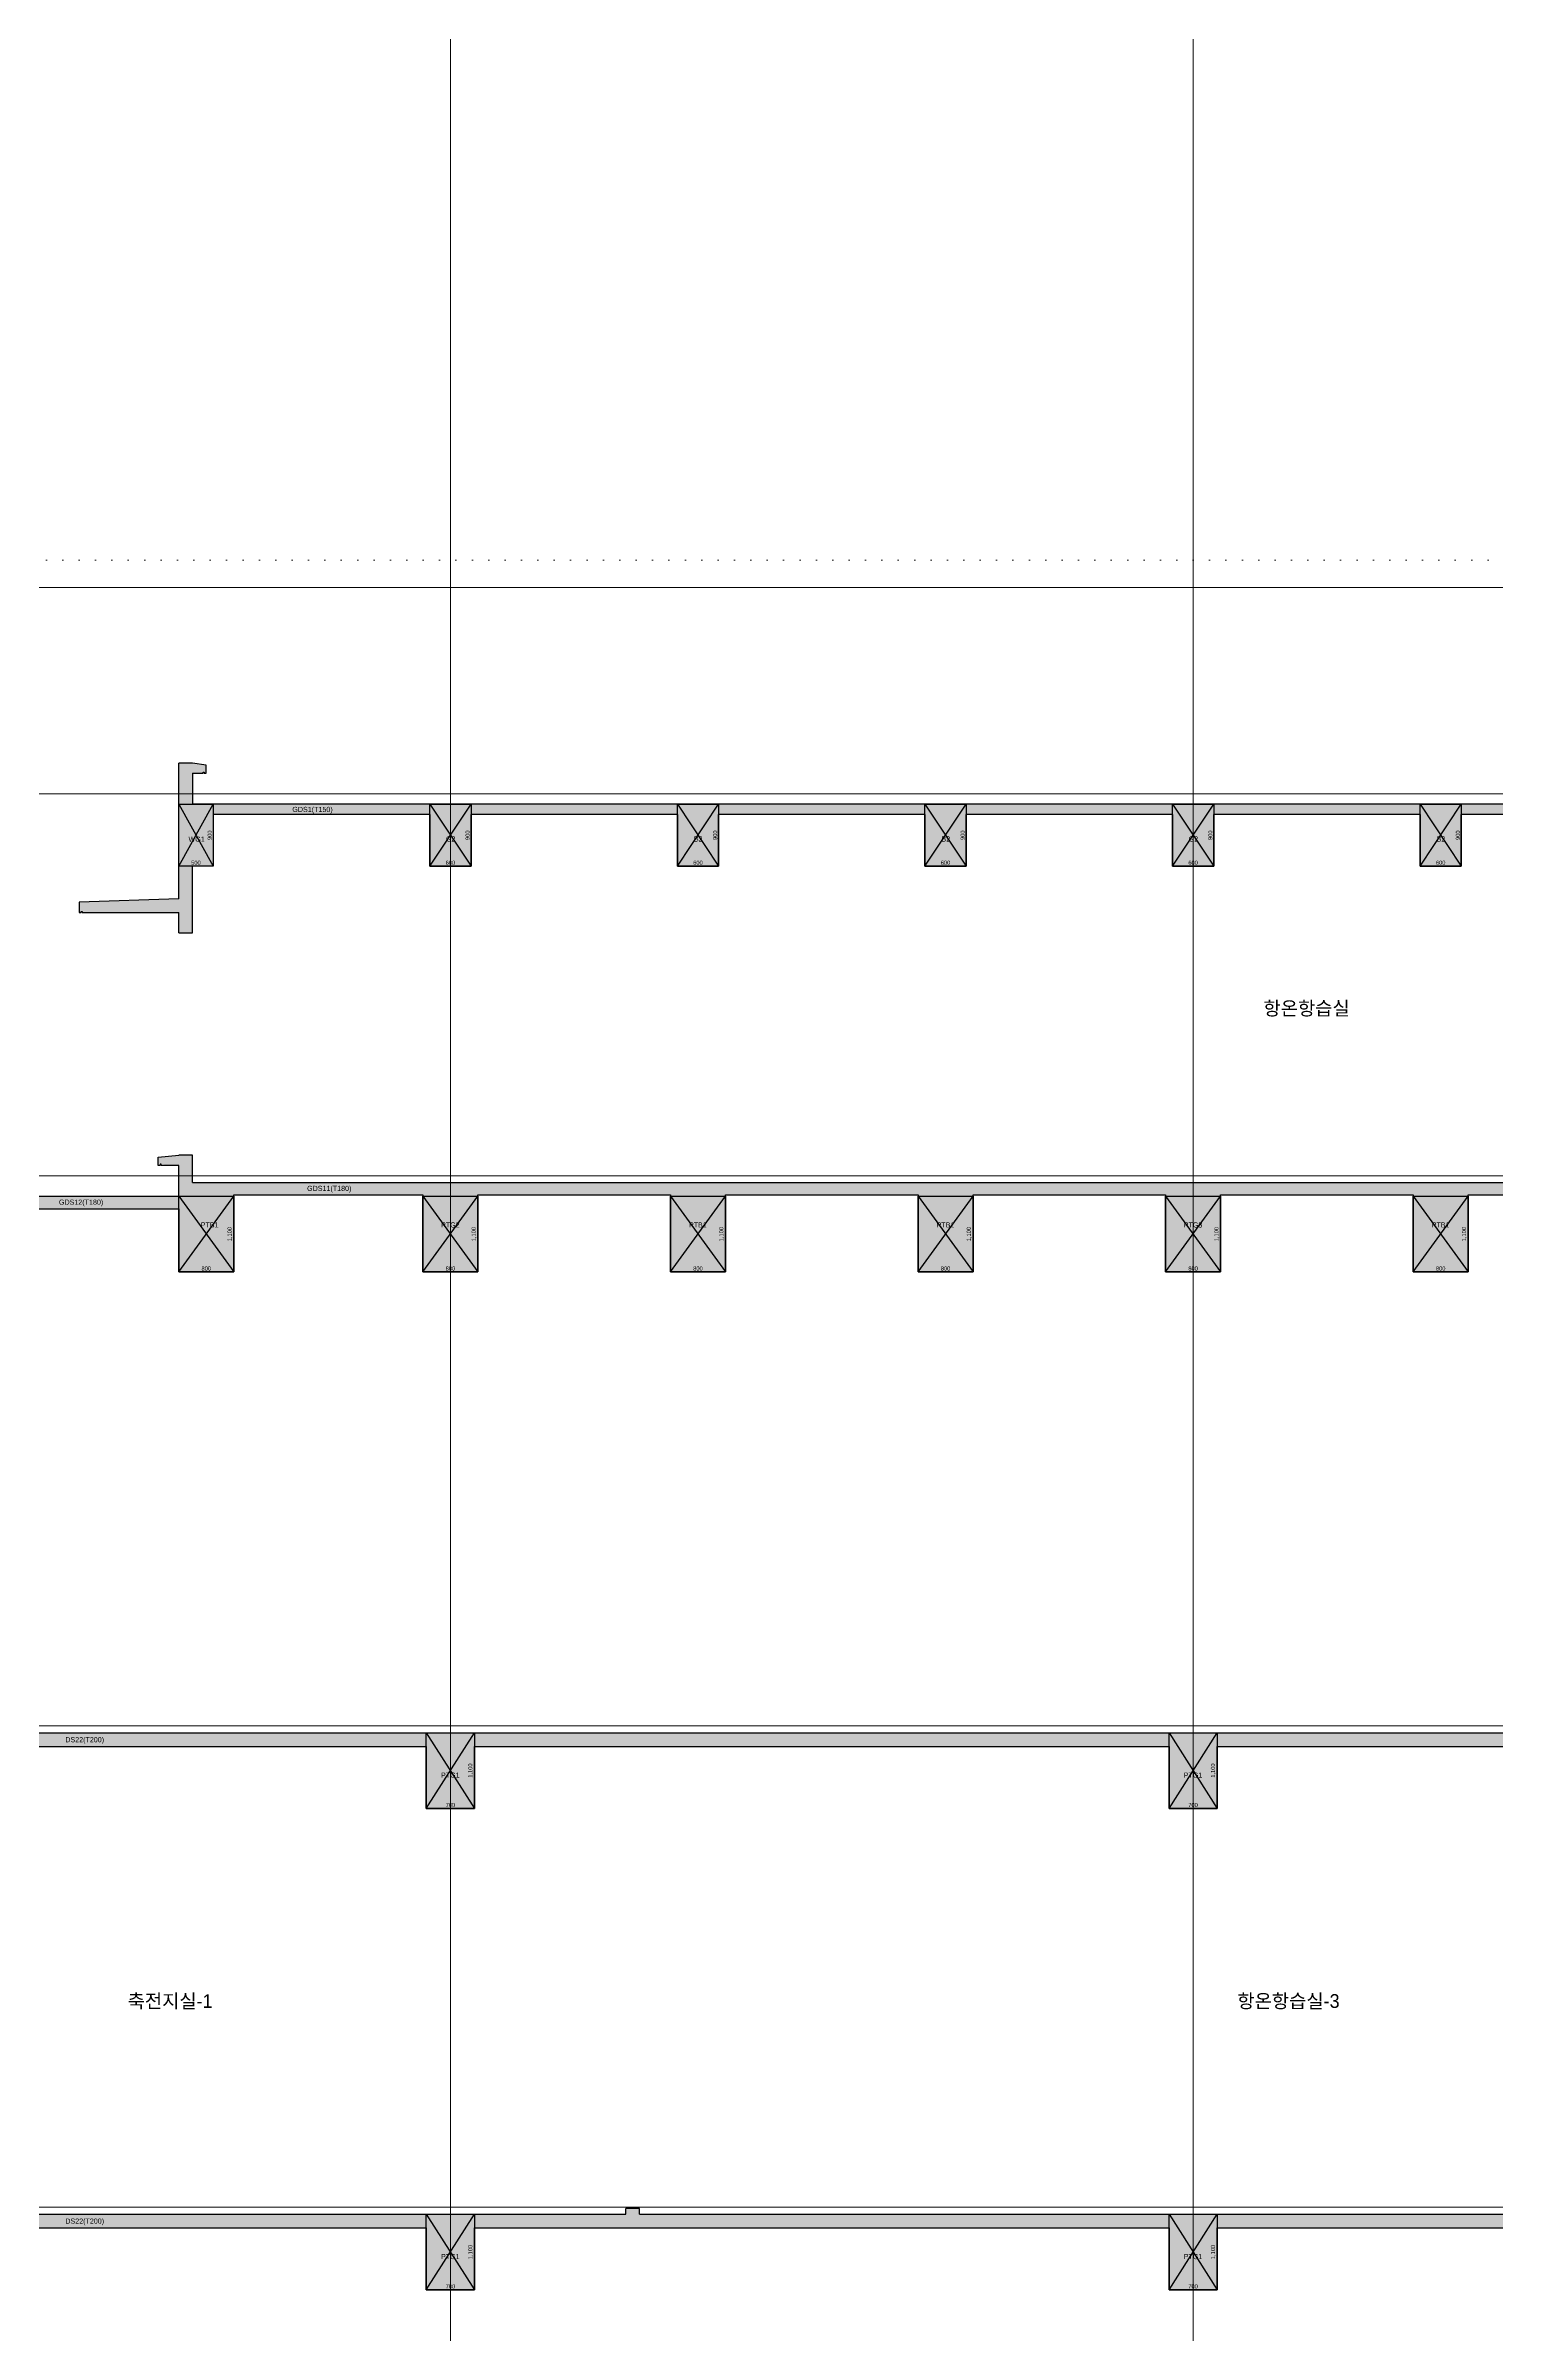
# Model space of a CAD drawing. Header units: millimetres. Extents: x 0 to 841000, y -242618 to -87908.
# Drawn here: x 720877 to 741969, y -178075 to -144801 of the extents above; entities that cross this region are included whole.
import ezdxf
from ezdxf.enums import TextEntityAlignment as Align

# ---------------------------------------------------------------- set-up
doc = ezdxf.new("R2010")
doc.units = ezdxf.units.MM
doc.header["$LTSCALE"] = 250
doc.linetypes.add('DOT', pattern=[6.35, 0, -6.35])
doc.linetypes.add('HID', pattern=[2.8, 1.8, -1])
doc.layers.get('Defpoints').update_dxf_attribs({"color": 151})
for name, color, linetype in [('A-CON', 2, 'Continuous'), ('A-HID', 7, 'Continuous'), ('구조SOLID', 253, 'Continuous')]:
    doc.layers.add(name, color=color, linetype=linetype)
doc.layers.add('AS-HIDLINE', color=205, linetype='Continuous', plot=False)
doc.layers.add('NO-TEXT', color=150, linetype='Continuous', plot=False)
doc.layers.add('CEN', color=1, linetype='Continuous', lineweight=9)
doc.styles.add('Gdim', font='Dotum.ttf')
doc.dimstyles.new('G-Xdim', dxfattribs={"dimscale": 30, "dimtxt": 2, "dimasz": 1, "dimexe": 1.2, "dimexo": 1.2, "dimgap": 0, "dimtad": 1, "dimdec": 1, "dimdsep": 46, "dimlunit": 6, "dimtxsty": 'Gdim', "dimcen": 1, "dimse1": 1, "dimse2": 1, "dimsd1": 1, "dimsd2": 1, "dimclrd": 1, "dimclre": 1, "dimclrt": 256, "dimadec": 0, "dimazin": 0, "dimtfac": 1, "dimtdec": 1, "dimtix": 1, "dimtmove": 2, "dimatfit": 1, "dimfxl": 2, "dimtolj": 1, "dimlwd": -1, "dimlwe": -1, "dimarcsym": 0})

# ---------------------------------------------------------------- blocks, each defined once
blk = doc.blocks.new('*D453')
at = {"layer": 'Defpoints', "color": 0, "linetype": 'Continuous', "transparency": 16777216}
for p in [(-450, -1100), (350, -1080), (350, -1100)]:
    blk.add_point(p, dxfattribs=at)
at = {"layer": 'AS-HIDLINE', "linetype": 'Continuous', "transparency": 16777216, "insert": (-50, -1050), "char_height": 60, "attachment_point": 5, "style": 'Gdim'}
blk.add_mtext('\\A1;800', dxfattribs=at)
blk = doc.blocks.new('*D454')
at = {"layer": 'Defpoints', "color": 0, "linetype": 'Continuous', "transparency": 16777216}
for p in [(350, 0), (330, 0), (350, -1100)]:
    blk.add_point(p, dxfattribs=at)
at = {"layer": 'AS-HIDLINE', "linetype": 'Continuous', "transparency": 16777216, "insert": (294, -550), "char_height": 60, "attachment_point": 5, "rotation": 90, "style": 'Gdim'}
blk.add_mtext('\\A1;1,100', dxfattribs=at)
blk = doc.blocks.new('*D421')
at = {"layer": 'Defpoints', "color": 0, "linetype": 'Continuous', "transparency": 16777216}
for p in [(-450, -1100), (350, -1080), (350, -1100)]:
    blk.add_point(p, dxfattribs=at)
at = {"layer": 'AS-HIDLINE', "linetype": 'Continuous', "transparency": 16777216, "insert": (-50, -1050), "char_height": 60, "attachment_point": 5, "style": 'Gdim'}
blk.add_mtext('\\A1;800', dxfattribs=at)
blk = doc.blocks.new('*D422')
at = {"layer": 'Defpoints', "color": 0, "linetype": 'Continuous', "transparency": 16777216}
for p in [(350, 0), (330, 0), (350, -1100)]:
    blk.add_point(p, dxfattribs=at)
at = {"layer": 'AS-HIDLINE', "linetype": 'Continuous', "transparency": 16777216, "insert": (294, -550), "char_height": 60, "attachment_point": 5, "rotation": 90, "style": 'Gdim'}
blk.add_mtext('\\A1;1,100', dxfattribs=at)
blk = doc.blocks.new('*D423')
at = {"layer": 'Defpoints', "color": 0, "linetype": 'Continuous', "transparency": 16777216}
for p in [(-450, -1100), (350, -1080), (350, -1100)]:
    blk.add_point(p, dxfattribs=at)
at = {"layer": 'AS-HIDLINE', "linetype": 'Continuous', "transparency": 16777216, "insert": (-50, -1050), "char_height": 60, "attachment_point": 5, "style": 'Gdim'}
blk.add_mtext('\\A1;800', dxfattribs=at)
blk = doc.blocks.new('*D424')
at = {"layer": 'Defpoints', "color": 0, "linetype": 'Continuous', "transparency": 16777216}
for p in [(350, 0), (330, 0), (350, -1100)]:
    blk.add_point(p, dxfattribs=at)
at = {"layer": 'AS-HIDLINE', "linetype": 'Continuous', "transparency": 16777216, "insert": (294, -550), "char_height": 60, "attachment_point": 5, "rotation": 90, "style": 'Gdim'}
blk.add_mtext('\\A1;1,100', dxfattribs=at)
blk = doc.blocks.new('*D425')
at = {"layer": 'Defpoints', "color": 0, "linetype": 'Continuous', "transparency": 16777216}
for p in [(-450, -1100), (350, -1080), (350, -1100)]:
    blk.add_point(p, dxfattribs=at)
at = {"layer": 'AS-HIDLINE', "linetype": 'Continuous', "transparency": 16777216, "insert": (-50, -1050), "char_height": 60, "attachment_point": 5, "style": 'Gdim'}
blk.add_mtext('\\A1;800', dxfattribs=at)
blk = doc.blocks.new('*D426')
at = {"layer": 'Defpoints', "color": 0, "linetype": 'Continuous', "transparency": 16777216}
for p in [(350, 0), (330, 0), (350, -1100)]:
    blk.add_point(p, dxfattribs=at)
at = {"layer": 'AS-HIDLINE', "linetype": 'Continuous', "transparency": 16777216, "insert": (294, -550), "char_height": 60, "attachment_point": 5, "rotation": 90, "style": 'Gdim'}
blk.add_mtext('\\A1;1,100', dxfattribs=at)
blk = doc.blocks.new('*D427')
at = {"layer": 'Defpoints', "color": 0, "linetype": 'Continuous', "transparency": 16777216}
for p in [(-450, -1100), (350, -1080), (350, -1100)]:
    blk.add_point(p, dxfattribs=at)
at = {"layer": 'AS-HIDLINE', "linetype": 'Continuous', "transparency": 16777216, "insert": (-50, -1050), "char_height": 60, "attachment_point": 5, "style": 'Gdim'}
blk.add_mtext('\\A1;800', dxfattribs=at)
blk = doc.blocks.new('*D428')
at = {"layer": 'Defpoints', "color": 0, "linetype": 'Continuous', "transparency": 16777216}
for p in [(350, 0), (330, 0), (350, -1100)]:
    blk.add_point(p, dxfattribs=at)
at = {"layer": 'AS-HIDLINE', "linetype": 'Continuous', "transparency": 16777216, "insert": (294, -550), "char_height": 60, "attachment_point": 5, "rotation": 90, "style": 'Gdim'}
blk.add_mtext('\\A1;1,100', dxfattribs=at)
blk = doc.blocks.new('*D415')
at = {"layer": 'Defpoints', "color": 0, "linetype": 'Continuous', "transparency": 16777216}
for p in [(-300, -1100), (500, -1080), (500, -1100)]:
    blk.add_point(p, dxfattribs=at)
at = {"layer": 'AS-HIDLINE', "linetype": 'Continuous', "transparency": 16777216, "insert": (100, -1050), "char_height": 60, "attachment_point": 5, "style": 'Gdim'}
blk.add_mtext('\\A1;800', dxfattribs=at)
blk = doc.blocks.new('*D416')
at = {"layer": 'Defpoints', "color": 0, "linetype": 'Continuous', "transparency": 16777216}
for p in [(500, 0), (480, 0), (500, -1100)]:
    blk.add_point(p, dxfattribs=at)
at = {"layer": 'AS-HIDLINE', "linetype": 'Continuous', "transparency": 16777216, "insert": (444, -550), "char_height": 60, "attachment_point": 5, "rotation": 90, "style": 'Gdim'}
blk.add_mtext('\\A1;1,100', dxfattribs=at)
blk = doc.blocks.new('*D417')
at = {"layer": 'Defpoints', "color": 0, "linetype": 'Continuous', "transparency": 16777216}
for p in [(-200, -900), (300, -880), (300, -900)]:
    blk.add_point(p, dxfattribs=at)
at = {"layer": 'AS-HIDLINE', "linetype": 'Continuous', "transparency": 16777216, "insert": (50, -850), "char_height": 60, "attachment_point": 5, "style": 'Gdim'}
blk.add_mtext('\\A1;500', dxfattribs=at)
blk = doc.blocks.new('*D418')
at = {"layer": 'Defpoints', "color": 0, "linetype": 'Continuous', "transparency": 16777216}
for p in [(300, 0), (280, 0), (300, -900)]:
    blk.add_point(p, dxfattribs=at)
at = {"layer": 'AS-HIDLINE', "linetype": 'Continuous', "transparency": 16777216, "insert": (250, -450), "char_height": 60, "attachment_point": 5, "rotation": 90, "style": 'Gdim'}
blk.add_mtext('\\A1;900', dxfattribs=at)
blk = doc.blocks.new('*D397')
at = {"layer": 'Defpoints', "color": 0, "linetype": 'Continuous', "transparency": 16777216}
for p in [(-400, -1100), (300, -1080), (300, -1100)]:
    blk.add_point(p, dxfattribs=at)
at = {"layer": 'AS-HIDLINE', "linetype": 'Continuous', "transparency": 16777216, "insert": (-50, -1050), "char_height": 60, "attachment_point": 5, "style": 'Gdim'}
blk.add_mtext('\\A1;700', dxfattribs=at)
blk = doc.blocks.new('*D398')
at = {"layer": 'Defpoints', "color": 0, "linetype": 'Continuous', "transparency": 16777216}
for p in [(300, 0), (280, 0), (300, -1100)]:
    blk.add_point(p, dxfattribs=at)
at = {"layer": 'AS-HIDLINE', "linetype": 'Continuous', "transparency": 16777216, "insert": (244, -550), "char_height": 60, "attachment_point": 5, "rotation": 90, "style": 'Gdim'}
blk.add_mtext('\\A1;1,100', dxfattribs=at)
blk = doc.blocks.new('*D387')
at = {"layer": 'Defpoints', "color": 0, "linetype": 'Continuous', "transparency": 16777216}
for p in [(-300, -900), (300, -880), (300, -900)]:
    blk.add_point(p, dxfattribs=at)
at = {"layer": 'AS-HIDLINE', "linetype": 'Continuous', "transparency": 16777216, "insert": (0, -850), "char_height": 60, "attachment_point": 5, "style": 'Gdim'}
blk.add_mtext('\\A1;600', dxfattribs=at)
blk = doc.blocks.new('*D388')
at = {"layer": 'Defpoints', "color": 0, "linetype": 'Continuous', "transparency": 16777216}
for p in [(300, 0), (280, 0), (300, -900)]:
    blk.add_point(p, dxfattribs=at)
at = {"layer": 'AS-HIDLINE', "linetype": 'Continuous', "transparency": 16777216, "insert": (250, -450), "char_height": 60, "attachment_point": 5, "rotation": 90, "style": 'Gdim'}
blk.add_mtext('\\A1;900', dxfattribs=at)
blk = doc.blocks.new('*U174')
at = {"layer": 'AS-HIDLINE', "linetype": 'Continuous'}
for p, q in [((-450, -1100), (350, 0)), ((-450, 0), (350, -1100))]:
    blk.add_line(p, q, dxfattribs=at)
blk.add_lwpolyline([(-450, -1100), (-450, 0), (350, 0), (350, -1100)], close=True, dxfattribs=at)
dim = blk.add_linear_dim(base=(330.13, 0), p1=(350, -1100), p2=(350, 0), angle=90, dimstyle='G-Xdim', override={"dimtxsty": 'Gdim'}, dxfattribs=at)
dim.commit()
dim.dimension.update_dxf_attribs({"geometry": '*D454', "text_midpoint": (294.31, -550)})
dim = blk.add_linear_dim(base=(350, -1080.06), p1=(-450, -1100), p2=(350, -1100), dimstyle='G-Xdim', override={"dimtxsty": 'Gdim'}, dxfattribs=at)
dim.commit()
dim.dimension.update_dxf_attribs({"geometry": '*D453', "text_midpoint": (-50, -1050.02)})
blk = doc.blocks.new('*U158')
at = {"layer": 'AS-HIDLINE', "linetype": 'Continuous'}
for p, q in [((-450, -1100), (350, 0)), ((-450, 0), (350, -1100))]:
    blk.add_line(p, q, dxfattribs=at)
blk.add_lwpolyline([(-450, -1100), (-450, 0), (350, 0), (350, -1100)], close=True, dxfattribs=at)
dim = blk.add_linear_dim(base=(330.13, 0), p1=(350, -1100), p2=(350, 0), angle=90, dimstyle='G-Xdim', override={"dimtxsty": 'Gdim'}, dxfattribs=at)
dim.commit()
dim.dimension.update_dxf_attribs({"geometry": '*D422', "text_midpoint": (294.31, -550)})
dim = blk.add_linear_dim(base=(350, -1080.06), p1=(-450, -1100), p2=(350, -1100), dimstyle='G-Xdim', override={"dimtxsty": 'Gdim'}, dxfattribs=at)
dim.commit()
dim.dimension.update_dxf_attribs({"geometry": '*D421', "text_midpoint": (-50, -1050.02)})
blk = doc.blocks.new('*U159')
at = {"layer": 'AS-HIDLINE', "linetype": 'Continuous'}
for p, q in [((-450, -1100), (350, 0)), ((-450, 0), (350, -1100))]:
    blk.add_line(p, q, dxfattribs=at)
blk.add_lwpolyline([(-450, -1100), (-450, 0), (350, 0), (350, -1100)], close=True, dxfattribs=at)
dim = blk.add_linear_dim(base=(330.13, 0), p1=(350, -1100), p2=(350, 0), angle=90, dimstyle='G-Xdim', override={"dimtxsty": 'Gdim'}, dxfattribs=at)
dim.commit()
dim.dimension.update_dxf_attribs({"geometry": '*D424', "text_midpoint": (294.31, -550)})
dim = blk.add_linear_dim(base=(350, -1080.06), p1=(-450, -1100), p2=(350, -1100), dimstyle='G-Xdim', override={"dimtxsty": 'Gdim'}, dxfattribs=at)
dim.commit()
dim.dimension.update_dxf_attribs({"geometry": '*D423', "text_midpoint": (-50, -1050.02)})
blk = doc.blocks.new('*U160')
at = {"layer": 'AS-HIDLINE', "linetype": 'Continuous'}
for p, q in [((-450, -1100), (350, 0)), ((-450, 0), (350, -1100))]:
    blk.add_line(p, q, dxfattribs=at)
blk.add_lwpolyline([(-450, -1100), (-450, 0), (350, 0), (350, -1100)], close=True, dxfattribs=at)
dim = blk.add_linear_dim(base=(330.13, 0), p1=(350, -1100), p2=(350, 0), angle=90, dimstyle='G-Xdim', override={"dimtxsty": 'Gdim'}, dxfattribs=at)
dim.commit()
dim.dimension.update_dxf_attribs({"geometry": '*D426', "text_midpoint": (294.31, -550)})
dim = blk.add_linear_dim(base=(350, -1080.06), p1=(-450, -1100), p2=(350, -1100), dimstyle='G-Xdim', override={"dimtxsty": 'Gdim'}, dxfattribs=at)
dim.commit()
dim.dimension.update_dxf_attribs({"geometry": '*D425', "text_midpoint": (-50, -1050.02)})
blk = doc.blocks.new('*U161')
at = {"layer": 'AS-HIDLINE', "linetype": 'Continuous'}
for p, q in [((-450, -1100), (350, 0)), ((-450, 0), (350, -1100))]:
    blk.add_line(p, q, dxfattribs=at)
blk.add_lwpolyline([(-450, -1100), (-450, 0), (350, 0), (350, -1100)], close=True, dxfattribs=at)
dim = blk.add_linear_dim(base=(330.13, 0), p1=(350, -1100), p2=(350, 0), angle=90, dimstyle='G-Xdim', override={"dimtxsty": 'Gdim'}, dxfattribs=at)
dim.commit()
dim.dimension.update_dxf_attribs({"geometry": '*D428', "text_midpoint": (294.31, -550)})
dim = blk.add_linear_dim(base=(350, -1080.06), p1=(-450, -1100), p2=(350, -1100), dimstyle='G-Xdim', override={"dimtxsty": 'Gdim'}, dxfattribs=at)
dim.commit()
dim.dimension.update_dxf_attribs({"geometry": '*D427', "text_midpoint": (-50, -1050.02)})
blk = doc.blocks.new('*U155')
at = {"layer": 'AS-HIDLINE', "linetype": 'Continuous'}
for p, q in [((-300, -1100), (500, 0)), ((-300, 0), (500, -1100))]:
    blk.add_line(p, q, dxfattribs=at)
blk.add_lwpolyline([(-300, -1100), (-300, 0), (500, 0), (500, -1100)], close=True, dxfattribs=at)
dim = blk.add_linear_dim(base=(480.13, 0), p1=(500, -1100), p2=(500, 0), angle=90, dimstyle='G-Xdim', override={"dimtxsty": 'Gdim'}, dxfattribs=at)
dim.commit()
dim.dimension.update_dxf_attribs({"geometry": '*D416', "text_midpoint": (444.31, -550)})
dim = blk.add_linear_dim(base=(500, -1080.06), p1=(-300, -1100), p2=(500, -1100), dimstyle='G-Xdim', override={"dimtxsty": 'Gdim'}, dxfattribs=at)
dim.commit()
dim.dimension.update_dxf_attribs({"geometry": '*D415', "text_midpoint": (100, -1050.02)})
blk = doc.blocks.new('*U156')
at = {"layer": 'AS-HIDLINE', "linetype": 'Continuous'}
for p, q in [((-200, -900), (300, 0)), ((-200, 0), (300, -900))]:
    blk.add_line(p, q, dxfattribs=at)
blk.add_lwpolyline([(-200, -900), (-200, 0), (300, 0), (300, -900)], close=True, dxfattribs=at)
dim = blk.add_linear_dim(base=(280.13, 0), p1=(300, -900), p2=(300, 0), angle=90, dimstyle='G-Xdim', override={"dimtxsty": 'Gdim'}, dxfattribs=at)
dim.commit()
dim.dimension.update_dxf_attribs({"geometry": '*D418', "text_midpoint": (250.09, -450)})
dim = blk.add_linear_dim(base=(300, -880.06), p1=(-200, -900), p2=(300, -900), dimstyle='G-Xdim', override={"dimtxsty": 'Gdim'}, dxfattribs=at)
dim.commit()
dim.dimension.update_dxf_attribs({"geometry": '*D417', "text_midpoint": (50, -850.02)})
blk = doc.blocks.new('*U146')
at = {"layer": 'AS-HIDLINE', "linetype": 'Continuous'}
for p, q in [((-400, -1100), (300, 0)), ((-400, 0), (300, -1100))]:
    blk.add_line(p, q, dxfattribs=at)
blk.add_lwpolyline([(-400, -1100), (-400, 0), (300, 0), (300, -1100)], close=True, dxfattribs=at)
dim = blk.add_linear_dim(base=(280.13, 0), p1=(300, -1100), p2=(300, 0), angle=90, dimstyle='G-Xdim', override={"dimtxsty": 'Gdim'}, dxfattribs=at)
dim.commit()
dim.dimension.update_dxf_attribs({"geometry": '*D398', "text_midpoint": (244.31, -550)})
dim = blk.add_linear_dim(base=(300, -1080.06), p1=(-400, -1100), p2=(300, -1100), dimstyle='G-Xdim', override={"dimtxsty": 'Gdim'}, dxfattribs=at)
dim.commit()
dim.dimension.update_dxf_attribs({"geometry": '*D397', "text_midpoint": (-50, -1050.02)})
blk = doc.blocks.new('*U137')
at = {"layer": 'AS-HIDLINE', "linetype": 'Continuous'}
for p, q in [((-300, -900), (300, 0)), ((-300, 0), (300, -900))]:
    blk.add_line(p, q, dxfattribs=at)
blk.add_lwpolyline([(-300, -900), (-300, 0), (300, 0), (300, -900)], close=True, dxfattribs=at)
dim = blk.add_linear_dim(base=(280.13, 0), p1=(300, -900), p2=(300, 0), angle=90, dimstyle='G-Xdim', override={"dimtxsty": 'Gdim'}, dxfattribs=at)
dim.commit()
dim.dimension.update_dxf_attribs({"geometry": '*D388', "text_midpoint": (250.09, -450)})
dim = blk.add_linear_dim(base=(300, -880.06), p1=(-300, -900), p2=(300, -900), dimstyle='G-Xdim', override={"dimtxsty": 'Gdim'}, dxfattribs=at)
dim.commit()
dim.dimension.update_dxf_attribs({"geometry": '*D387', "text_midpoint": (0, -850.02)})

msp = doc.modelspace()

# ---------------------------------------------------------------- hatches: boundary and pattern name
at = {"layer": '구조SOLID'}
h = msp.add_hatch(color=253, dxfattribs=at)
h.dxf.hatch_style = 1
h.paths.add_polyline_path([(771460.662, -204479.481), (779260.662, -204479.481), (779260.662, -205679.481), (782260.662, -205679.481), (782260.662, -204579.481), (783760.662, -204579.481), (783760.662, -205679.481), (792310.662, -205679.481), (792310.662, -204179.481), (790960.662, -204179.481), (790960.662, -154479.481), (790760.662, -154479.481), (790760.662, -155229.484), (790560.662, -155259.484), (790560.662, -155364.484), (790605.662, -155364.484), (790760.662, -155379.484), (790760.662, -155979.481), (784560.662, -155979.481), (784560.662, -155379.484), (784715.662, -155379.484), (784715.662, -155364.484), (784760.662, -155259.484), (784560.662, -155229.484), (784560.662, -154479.481), (784360.662, -154479.481), (784360.662, -158799.481), (784560.662, -158799.481), (784560.662, -156679.481), (784860.662, -156679.481), (784860.662, -156159.481), (790460.662, -156159.481), (790460.662, -156679.481), (790660.662, -156679.481), (790660.662, -161329.481), (784560.662, -161329.481), (784560.662, -160929.481), (784360.662, -160929.481), (784060.662, -160959.481), (784060.662, -161064.481), (784105.662, -161064.481), (784360.662, -161079.481), (784360.662, -161529.481), (759560.662, -161529.481), (759560.662, -161079.481), (759815.662, -161079.481), (759815.662, -161064.481), (759860.662, -160959.481), (759560.662, -160929.481), (759360.662, -160929.481), (759360.662, -161329.481), (755110.662, -161329.481), (755110.662, -161129.481), (754910.662, -161129.481), (754910.662, -161329.481), (723010.662, -161329.481), (723010.662, -160929.481), (722810.662, -160929.481), (722510.662, -160959.481), (722510.662, -161064.481), (722555.662, -161064.481), (722810.662, -161079.481), (722810.662, -161529.481), (712360.662, -161529.481), (712360.662, -161079.481), (712615.662, -161079.481), (712615.662, -161064.481), (712660.662, -160959.481), (712360.662, -160929.481), (712160.662, -160929.481), (712160.662, -161329.481), (706060.662, -161329.481), (706060.662, -156979.481), (706260.662, -156979.481), (706260.662, -156459.481), (711860.662, -156459.481), (711860.662, -156979.481), (712160.662, -156979.481), (712160.662, -158799.481), (712360.662, -158799.481), (712360.662, -154479.481), (712160.662, -154479.481), (712160.662, -155529.484), (711960.662, -155559.484), (711960.662, -155664.484), (712005.662, -155664.484), (712160.662, -155679.484), (712160.662, -156279.481), (705960.662, -156279.481), (705960.662, -155679.484), (706115.662, -155679.484), (706115.662, -155664.484), (706160.662, -155559.484), (705960.662, -155529.484), (705960.662, -154479.481), (705760.662, -154479.481), (705760.662, -203729.481), (704410.662, -203729.481), (704410.662, -205229.481), (712960.662, -205229.481), (712960.662, -203729.481), (712360.662, -203729.481), (712360.662, -202529.481), (712660.661, -202529.481), (712660.661, -201829.481), (714460.662, -201829.481), (714460.662, -203129.481), (717460.662, -203129.481), (717460.662, -201829.481), (725260.662, -201829.481), (725260.662, -203129.481), (728260.662, -203129.481), (728260.662, -201829.481), (736060.662, -201829.481), (736060.662, -203129.481), (739060.662, -203129.481), (739060.662, -201829.481), (746860.662, -201829.481), (746860.662, -203129.481), (749860.662, -203129.481), (749860.662, -201829.481), (757660.662, -201829.481), (757660.662, -203129.481), (760660.662, -203129.481), (760660.662, -201829.481), (769360.662, -201829.481), (769360.662, -204179.481), (768460.662, -204179.481), (768460.662, -205679.481), (771460.662, -205679.481)])
h.paths.add_polyline_path([(769660.662, -204179.481), (769660.662, -202529.481), (769960.661, -202529.481), (769960.661, -201829.481), (780460.662, -201829.481), (780460.662, -202229.481), (781060.661, -202229.481), (781060.661, -201829.481), (790360.662, -201829.481), (790360.662, -202529.481), (790660.662, -202529.481), (790660.662, -204179.481)], flags=16)
h.paths.add_polyline_path([(769560.662, -201629.481), (769560.662, -201494.481), (769360.662, -201494.481), (769360.662, -201629.481), (722360.662, -201629.481), (722360.662, -201494.481), (722160.662, -201494.481), (722160.662, -201629.481), (715560.662, -201629.481), (715560.662, -201494.481), (715360.662, -201494.481), (715360.662, -201629.481), (712360.662, -201629.481), (712360.662, -201394.481), (712060.662, -201394.481), (712060.662, -203729.481), (706060.662, -203729.481), (706060.662, -202529.481), (706360.661, -202529.481), (706360.661, -201629.481), (706060.662, -201629.481), (706060.662, -193929.481), (706260.662, -193929.481), (706260.662, -192979.481), (708985.662, -192979.481), (708985.662, -193429.481), (709385.662, -193429.481), (709385.662, -192979.481), (712160.662, -192979.481), (712160.662, -193429.481), (712660.662, -193429.481), (712660.662, -193009.481), (715360.662, -193009.481), (715360.662, -195129.481), (716060.662, -195129.481), (716060.662, -194229.481), (715560.662, -194229.481), (715560.662, -193029.481), (726410.662, -193029.481), (726410.662, -193729.481), (727110.662, -193729.481), (727110.662, -193029.481), (737210.662, -193029.481), (737210.662, -193729.481), (737910.662, -193729.481), (737910.662, -193029.481), (748010.662, -193029.481), (748010.662, -193729.481), (748710.662, -193729.481), (748710.662, -193029.481), (758810.662, -193029.481), (758810.662, -193729.481), (759510.662, -193729.481), (759510.662, -193029.481), (769610.662, -193029.481), (769610.662, -193729.481), (770310.662, -193729.481), (770310.662, -193029.481), (781160.662, -193029.481), (781160.662, -194229.481), (780660.662, -194229.481), (780660.662, -195129.481), (781360.662, -195129.481), (781360.662, -193009.481), (784060.662, -193009.481), (784060.662, -193429.481), (784560.662, -193429.481), (784560.662, -192979.481), (787310.662, -192979.481), (787310.662, -193429.481), (787710.662, -193429.481), (787710.662, -192979.481), (790460.662, -192979.481), (790460.662, -193929.481), (790660.662, -193929.481), (790660.662, -201629.481), (784560.662, -201629.481), (784560.662, -201394.481), (784360.662, -201394.481), (784360.662, -201629.481), (781360.662, -201629.481), (781360.662, -201494.481), (781160.662, -201494.481), (781160.662, -201629.481), (774560.662, -201629.481), (774560.662, -201494.481), (774360.662, -201494.481), (774360.662, -201629.481)], flags=16)
h.paths.add_polyline_path([(715560.662, -192829.481), (715560.662, -189529.481), (715860.662, -189529.481), (715860.662, -189129.481), (726510.662, -189129.481), (726510.662, -189529.481), (727010.662, -189529.481), (727010.662, -189129.481), (737310.662, -189129.481), (737310.662, -189529.481), (737810.662, -189529.481), (737810.662, -189129.481), (748110.662, -189129.481), (748110.662, -189529.481), (748610.662, -189529.481), (748610.662, -189129.481), (758910.662, -189129.481), (758910.662, -189529.481), (759410.662, -189529.481), (759410.662, -189129.481), (769710.662, -189129.481), (769710.662, -189529.481), (770210.662, -189529.481), (770210.662, -189129.481), (780860.662, -189129.481), (780860.662, -189529.481), (781160.662, -189529.481), (781160.662, -192829.481)], flags=16)
h.paths.add_polyline_path([(715560.662, -188929.481), (715560.662, -184729.481), (716060.662, -184729.481), (716060.662, -184029.481), (726410.662, -184029.481), (726410.662, -184729.481), (727110.662, -184729.481), (727110.662, -184029.481), (737210.662, -184029.481), (737210.662, -184729.481), (737910.662, -184729.481), (737910.662, -184029.481), (748010.662, -184029.481), (748010.662, -184729.481), (748710.662, -184729.481), (748710.662, -184029.481), (758810.662, -184029.481), (758810.662, -184729.481), (759510.662, -184729.481), (759510.662, -184029.481), (769610.662, -184029.481), (769610.662, -184729.481), (770310.662, -184729.481), (770310.662, -184029.481), (780660.662, -184029.481), (780660.662, -184729.481), (781160.662, -184729.481), (781160.662, -188929.481)], flags=16)
h.paths.add_polyline_path([(781360.662, -192829.481), (781360.662, -184009.481), (784060.662, -184009.481), (784060.662, -184729.481), (784360.66, -184729.481), (784360.66, -190514.484), (784560.66, -190514.484), (784560.66, -183979.481), (787310.662, -183979.481), (787310.662, -184429.481), (787710.662, -184429.481), (787710.662, -183979.481), (790460.662, -183979.481), (790460.662, -184929.481), (790660.662, -184929.481), (790660.662, -192829.481), (784560.662, -192829.481), (784560.662, -192644.481), (784360.662, -192644.481), (784360.662, -192829.481)], flags=16)
h.paths.add_polyline_path([(715560.662, -183829.481), (715560.662, -183744.481), (715360.662, -183744.481), (715360.662, -183829.481), (712360.662, -183829.481), (712360.662, -183644.481), (712160.662, -183644.481), (712160.662, -183829.481), (706060.662, -183829.481), (706060.662, -177429.481), (706260.662, -177429.481), (706260.662, -176479.481), (708985.662, -176479.481), (708985.662, -176929.481), (709385.662, -176929.481), (709385.662, -176479.481), (712160.662, -176479.481), (712160.662, -177229.481), (712660.662, -177229.481), (712660.662, -176509.481), (715610.662, -176509.481), (715610.662, -177429.481), (716310.662, -177429.481), (716310.662, -176529.481), (726410.662, -176529.481), (726410.662, -177429.481), (727110.662, -177429.481), (727110.662, -176529.481), (737210.662, -176529.481), (737210.662, -177429.481), (737910.662, -177429.481), (737910.662, -176529.481), (748010.662, -176529.481), (748010.662, -177429.481), (748710.662, -177429.481), (748710.662, -176529.481), (758810.662, -176529.481), (758810.662, -177429.481), (759510.662, -177429.481), (759510.662, -176529.481), (769610.662, -176529.481), (769610.662, -177429.481), (770310.662, -177429.481), (770310.662, -176529.481), (780410.662, -176529.481), (780410.662, -177429.481), (781110.662, -177429.481), (781110.662, -176509.481), (784060.662, -176509.481), (784060.662, -177229.481), (784560.662, -177229.481), (784560.662, -176479.481), (787310.662, -176479.481), (787310.662, -176929.481), (787710.662, -176929.481), (787710.662, -176479.481), (790460.662, -176479.481), (790460.662, -177429.481), (790660.662, -177429.481), (790660.662, -183829.481), (784560.662, -183829.481), (784560.662, -183644.481), (784360.662, -183644.481), (784360.662, -183829.481), (781360.662, -183829.481), (781360.662, -183744.481), (781160.662, -183744.481), (781160.662, -183829.481)], flags=16)
h.paths.add_polyline_path([(767410.66, -176329.481), (767410.66, -176244.481), (767210.66, -176244.481), (767210.66, -176329.481), (729510.662, -176329.481), (729510.662, -176244.481), (729310.662, -176244.481), (729310.662, -176329.481), (715560.662, -176329.481), (715560.662, -176244.481), (715360.662, -176244.481), (715360.662, -176329.481), (712360.662, -176329.481), (712360.662, -176144.481), (712160.662, -176144.481), (712160.662, -176329.481), (706060.662, -176329.481), (706060.662, -170429.481), (706260.662, -170429.481), (706260.662, -169479.481), (708985.662, -169479.481), (708985.662, -169929.481), (709385.662, -169929.481), (709385.662, -169479.481), (712160.662, -169479.481), (712160.662, -170229.481), (712660.662, -170229.481), (712660.662, -169509.481), (715610.662, -169509.481), (715610.662, -170429.481), (716310.662, -170429.481), (716310.662, -169529.481), (726410.662, -169529.481), (726410.662, -170429.481), (727110.662, -170429.481), (727110.662, -169529.481), (737210.662, -169529.481), (737210.662, -170429.481), (737910.662, -170429.481), (737910.662, -169529.481), (748010.662, -169529.481), (748010.662, -170429.481), (748710.662, -170429.481), (748710.662, -169529.481), (758810.662, -169529.481), (758810.662, -170429.481), (759510.662, -170429.481), (759510.662, -169529.481), (769610.662, -169529.481), (769610.662, -170429.481), (770310.662, -170429.481), (770310.662, -169529.481), (780410.662, -169529.481), (780410.662, -170429.481), (781110.662, -170429.481), (781110.662, -169509.481), (784060.662, -169509.481), (784060.662, -170229.481), (784560.662, -170229.481), (784560.662, -169479.481), (787310.662, -169479.481), (787310.662, -169929.481), (787710.662, -169929.481), (787710.662, -169479.481), (790460.662, -169479.481), (790460.662, -170429.481), (790660.662, -170429.481), (790660.662, -176329.481), (784560.662, -176329.481), (784560.662, -176144.481), (784360.662, -176144.481), (784360.662, -176329.481), (781360.662, -176329.481), (781360.662, -176244.481), (781160.662, -176244.481), (781160.662, -176329.481)], flags=16)
h.paths.add_polyline_path([(715560.662, -169329.481), (715560.662, -169244.481), (715360.662, -169244.481), (715360.662, -169329.481), (712360.662, -169329.481), (712360.662, -169144.481), (712160.662, -169144.481), (712160.662, -169329.481), (706060.662, -169329.481), (706060.662, -162429.481), (706260.662, -162429.481), (706260.662, -161479.481), (708985.662, -161479.481), (708985.662, -161929.481), (709385.662, -161929.481), (709385.662, -161479.481), (712160.662, -161479.481), (712160.662, -162429.481), (712660.662, -162429.481), (712660.662, -161709.481), (715560.662, -161709.481), (715560.662, -162629.481), (716360.662, -162629.481), (716360.662, -161709.481), (719160.662, -161709.481), (719160.662, -162629.481), (719960.662, -162629.481), (719960.662, -161709.481), (722810.662, -161709.481), (722810.662, -162629.481), (723610.662, -162629.481), (723610.662, -161509.481), (726360.662, -161509.481), (726360.662, -162629.481), (727160.662, -162629.481), (727160.662, -161509.481), (729960.662, -161509.481), (729960.662, -162629.481), (730760.662, -162629.481), (730760.662, -161509.481), (733560.662, -161509.481), (733560.662, -162629.481), (734360.662, -162629.481), (734360.662, -161509.481), (737160.662, -161509.481), (737160.662, -162629.481), (737960.662, -162629.481), (737960.662, -161509.481), (740760.662, -161509.481), (740760.662, -162629.481), (741560.662, -162629.481), (741560.662, -161509.481), (744360.662, -161509.481), (744360.662, -162629.481), (745160.662, -162629.481), (745160.662, -161509.481), (747960.662, -161509.481), (747960.662, -162629.481), (748760.662, -162629.481), (748760.662, -161509.481), (751560.662, -161509.481), (751560.662, -162629.481), (752360.662, -162629.481), (752360.662, -161509.481), (755160.662, -161509.481), (755160.662, -162629.481), (755960.662, -162629.481), (755960.662, -161509.481), (758760.662, -161509.481), (758760.662, -162629.481), (759560.662, -162629.481), (759560.662, -161709.481), (762360.662, -161709.481), (762360.662, -162629.481), (763160.662, -162629.481), (763160.662, -161709.481), (765960.662, -161709.481), (765960.662, -162629.481), (766760.662, -162629.481), (766760.662, -161709.481), (769560.662, -161709.481), (769560.662, -162629.481), (770360.662, -162629.481), (770360.662, -161709.481), (773160.662, -161709.481), (773160.662, -162629.481), (773960.662, -162629.481), (773960.662, -161709.481), (776760.662, -161709.481), (776760.662, -162629.481), (777560.662, -162629.481), (777560.662, -161709.481), (780360.662, -161709.481), (780360.662, -162629.481), (781160.662, -162629.481), (781160.662, -161709.481), (784060.662, -161709.481), (784060.662, -162429.481), (784560.662, -162429.481), (784560.662, -161479.481), (787310.662, -161479.481), (787310.662, -161929.481), (787710.662, -161929.481), (787710.662, -161479.481), (790460.662, -161479.481), (790460.662, -162429.481), (790660.662, -162429.481), (790660.662, -169329.481), (784560.662, -169329.481), (784560.662, -169144.481), (784360.662, -169144.481), (784360.662, -169329.481), (781360.662, -169329.481), (781360.662, -169244.481), (781160.662, -169244.481), (781160.662, -169329.481)], flags=16)
h.paths.add_polyline_path([(715360.662, -192829.481), (712360.662, -192829.481), (712360.662, -192644.481), (712160.662, -192644.481), (712160.662, -192829.481), (706060.662, -192829.481), (706060.662, -184929.481), (706260.662, -184929.481), (706260.662, -183979.481), (708985.662, -183979.481), (708985.662, -184429.481), (709385.662, -184429.481), (709385.662, -183979.481), (712160.662, -183979.481), (712160.662, -190514.479), (712360.662, -190514.479), (712360.662, -184729.481), (712660.662, -184729.481), (712660.662, -184009.481), (715360.662, -184009.481)], flags=16)
h = msp.add_hatch(color=253, dxfattribs=at)
h.dxf.hatch_style = 1
h.paths.add_polyline_path([(755860.662, -156729.481), (755860.662, -155979.481), (759060.662, -155979.481), (759060.662, -156729.481), (759360.662, -156729.481), (759360.662, -157699.481), (759560.662, -157699.481), (759560.662, -157404.481), (760965.662, -157404.481), (760965.662, -157389.481), (760980.662, -157389.481), (760980.662, -157404.481), (761010.662, -157404.481), (761010.662, -157254.481), (759560.662, -157204.481), (759560.662, -155229.484), (759360.662, -155229.484), (759160.662, -155259.484), (759160.662, -155379.484), (759190.662, -155379.484), (759190.662, -155364.484), (759205.662, -155364.484), (759205.662, -155379.484), (759360.662, -155379.484), (759360.662, -155829.481), (723010.662, -155829.481), (723010.662, -155379.484), (723165.662, -155379.484), (723165.662, -155364.484), (723180.662, -155364.484), (723180.662, -155379.484), (723210.662, -155379.484), (723210.662, -155259.484), (723010.662, -155229.484), (722810.662, -155229.484), (722810.662, -157204.481), (721360.662, -157254.481), (721360.662, -157404.481), (721390.662, -157404.481), (721390.662, -157389.481), (721405.662, -157389.481), (721405.662, -157404.481), (722810.662, -157404.481), (722810.662, -157699.481), (723010.662, -157699.481), (723010.662, -156729.481), (723310.662, -156729.481), (723310.662, -155979.481), (726460.662, -155979.481), (726460.662, -156729.481), (727060.662, -156729.481), (727060.662, -155979.481), (730060.662, -155979.481), (730060.662, -156729.481), (730660.662, -156729.481), (730660.662, -155979.481), (733660.662, -155979.481), (733660.662, -156729.481), (734260.662, -156729.481), (734260.662, -155979.481), (737260.662, -155979.481), (737260.662, -156729.481), (737860.662, -156729.481), (737860.662, -155979.481), (740860.662, -155979.481), (740860.662, -156729.481), (741460.662, -156729.481), (741460.662, -155979.481), (744460.662, -155979.481), (744460.662, -156729.481), (745060.662, -156729.481), (745060.662, -155979.481), (748060.662, -155979.481), (748060.662, -156729.481), (748660.662, -156729.481), (748660.662, -155979.481), (751660.662, -155979.481), (751660.662, -156729.481), (752260.662, -156729.481), (752260.662, -155979.481), (755260.662, -155979.481), (755260.662, -156729.481)])

# ---------------------------------------------------------------- linework, layer by layer
at = {"layer": 'A-CON'}
for p, q in [((722810.662, -157204.481), (722810.662, -155229.484)), ((723010.662, -155229.484, 0), (722810.662, -155229.484, 0)), ((723210.662, -155259.484, 0), (723010.662, -155229.484, 0)), ((723010.662, -155379.484, 0), (723010.662, -155829.481)), ((723010.662, -155379.484, 0), (723165.662, -155379.484, 0)), ((723165.662, -155379.484, 0), (723165.662, -155364.484, 0)), ((723165.662, -155364.484, 0), (723180.662, -155364.484, 0)), ((723180.662, -155364.484, 0), (723180.662, -155379.484, 0)), ((723180.662, -155379.484, 0), (723210.662, -155379.484, 0)), ((723210.662, -155379.484, 0), (723210.662, -155259.484, 0)), ((759360.662, -155829.481), (723010.662, -155829.481)), ((723310.662, -155979.481), (723310.662, -156729.481)), ((726460.662, -155979.481), (723310.662, -155979.481)), ((726460.662, -155979.481), (726460.662, -156729.481)), ((727060.662, -156729.481), (727060.662, -155979.481)), ((730060.662, -155979.481), (727060.662, -155979.481)), ((730060.662, -155979.481), (730060.662, -156729.481)), ((730660.662, -156729.481), (730660.662, -155979.481)), ((733660.662, -155979.481), (730660.662, -155979.481)), ((733660.662, -155979.481), (733660.662, -156729.481)), ((734260.662, -156729.481), (734260.662, -155979.481)), ((737260.662, -155979.481), (734260.662, -155979.481)), ((737260.662, -155979.481), (737260.662, -156729.481)), ((737860.662, -156729.481), (737860.662, -155979.481)), ((740860.662, -155979.481), (737860.662, -155979.481)), ((740860.662, -155979.481), (740860.662, -156729.481)), ((741460.662, -156729.481), (741460.662, -155979.481)), ((744460.662, -155979.481), (741460.662, -155979.481)), ((723010.662, -157699.481), (723010.662, -156729.481)), ((723310.662, -156729.481), (723010.662, -156729.481)), ((726460.662, -156729.481), (727060.662, -156729.481)), ((730060.662, -156729.481), (730660.662, -156729.481)), ((733660.662, -156729.481), (734260.662, -156729.481)), ((737260.662, -156729.481), (737860.662, -156729.481)), ((740860.662, -156729.481), (741460.662, -156729.481)), ((722810.662, -157204.481), (721360.662, -157254.481)), ((721360.662, -157254.481), (721360.662, -157404.481)), ((721360.662, -157404.481), (721390.662, -157404.481)), ((721390.662, -157404.481), (721390.662, -157389.481)), ((721390.662, -157389.481), (721405.662, -157389.481)), ((721405.662, -157389.481), (721405.662, -157404.481)), ((721405.662, -157404.481), (722810.662, -157404.481)), ((722810.662, -157699.481), (722810.662, -157404.481)), ((722810.662, -157699.481), (723010.662, -157699.481)), ((722510.662, -160959.481), (722810.662, -160929.481)), ((722510.662, -161079.481), (722510.662, -160959.481)), ((723010.662, -160929.481), (722810.662, -160929.481)), ((723010.662, -161329.481), (723010.662, -160929.481)), ((722540.662, -161079.481), (722510.662, -161079.481)), ((722555.662, -161064.481), (722540.662, -161064.481)), ((722540.662, -161064.481), (722540.662, -161079.481)), ((722555.662, -161079.481), (722555.662, -161064.481)), ((722810.662, -161079.481), (722555.662, -161079.481)), ((722810.662, -161529.481), (722810.662, -161079.481)), ((723010.662, -161329.481), (754910.662, -161329.481)), ((712360.662, -161529.481), (722810.662, -161529.481)), ((719960.662, -161709.481), (722810.662, -161709.481)), ((722810.662, -161709.481), (722810.662, -162629.481)), ((723610.662, -161509.481), (726360.662, -161509.481)), ((723610.662, -162629.481), (723610.662, -161509.481)), ((726360.662, -161509.481), (726360.662, -162629.481)), ((727160.662, -161509.481), (729960.662, -161509.481)), ((727160.662, -162629.481), (727160.662, -161509.481)), ((729960.662, -161509.481), (729960.662, -162629.481)), ((730760.662, -161509.481), (733560.662, -161509.481)), ((730760.662, -162629.481), (730760.662, -161509.481)), ((733560.662, -161509.481), (733560.662, -162629.481)), ((734360.662, -161509.481), (737160.662, -161509.481)), ((734360.662, -162629.481), (734360.662, -161509.481)), ((737160.662, -161509.481), (737160.662, -162629.481)), ((737960.662, -161509.481), (740760.662, -161509.481)), ((737960.662, -162629.481), (737960.662, -161509.481)), ((740760.662, -161509.481), (740760.662, -162629.481)), ((741560.662, -161509.481), (744360.662, -161509.481)), ((741560.662, -162629.481), (741560.662, -161509.481)), ((722810.662, -162629.481), (723610.662, -162629.481)), ((726360.662, -162629.481), (727160.662, -162629.481)), ((729960.662, -162629.481), (730760.662, -162629.481)), ((733560.662, -162629.481), (734360.662, -162629.481)), ((737160.662, -162629.481), (737960.662, -162629.481)), ((740760.662, -162629.481), (741560.662, -162629.481)), ((715560.662, -169329.481), (781160.662, -169329.481)), ((716310.662, -169529.481), (726410.662, -169529.481)), ((726410.662, -169529.481), (726410.662, -170429.481)), ((727110.662, -170429.481), (727110.662, -169529.481)), ((727110.662, -169529.481), (737210.662, -169529.481)), ((737210.662, -169529.481), (737210.662, -170429.481)), ((737910.662, -170429.481), (737910.662, -169529.481)), ((737910.662, -169529.481), (748010.662, -169529.481)), ((726410.662, -170429.481), (727110.662, -170429.481)), ((737210.662, -170429.481), (737910.662, -170429.481)), ((715560.662, -176329.481), (729310.662, -176329.481)), ((729510.662, -176244.481), (729310.662, -176244.481)), ((729310.662, -176329.481), (729310.662, -176244.481)), ((729510.662, -176329.481), (729510.662, -176244.481)), ((729510.662, -176329.481), (767210.66, -176329.481)), ((716310.662, -176529.481), (726410.662, -176529.481)), ((726410.662, -176529.481), (726410.662, -177429.481)), ((727110.662, -177429.481), (727110.662, -176529.481)), ((727110.662, -176529.481), (737210.662, -176529.481)), ((737210.662, -176529.481), (737210.662, -177429.481)), ((737910.662, -177429.481), (737910.662, -176529.481)), ((737910.662, -176529.481), (748010.662, -176529.481)), ((726410.662, -177429.481), (727110.662, -177429.481)), ((737210.662, -177429.481), (737910.662, -177429.481))]:
    msp.add_line(p, q, dxfattribs=at)
at = {"layer": 'A-HID', "color": 0, "linetype": 'HID'}
for p, q in [((722810.662, -161529.481), (723610.662, -161529.481)), ((726360.662, -161529.481), (727160.662, -161529.481)), ((729960.662, -161529.481), (730760.662, -161529.481)), ((733560.662, -161529.481), (734360.662, -161529.481)), ((737160.662, -161529.481), (737960.662, -161529.481)), ((740760.662, -161529.481), (741560.662, -161529.481))]:
    msp.add_line(p, q, dxfattribs=at)
at = {"layer": 'CEN'}
for p, q in [((726760.662, -131412.587), (726760.662, -213173.996)), ((737560.662, -131412.587), (737560.662, -213173.996)), ((700160.662, -152679.481), (801382.413, -152679.481)), ((700160.662, -155679.481), (801382.413, -155679.481)), ((700160.662, -161229.481), (801382.413, -161229.481)), ((700160.662, -169229.481), (801382.413, -169229.481)), ((700160.662, -176229.481), (801382.413, -176229.481))]:
    msp.add_line(p, q, dxfattribs=at)
at = {"layer": 'CEN', "color": 11, "linetype": 'DOT', "ltscale": 0.15}
msp.add_line((700160.662, -152279.481), (801382.413, -152279.481), dxfattribs=at)

# ---------------------------------------------------------------- block references
at = {"layer": 'AS-HIDLINE', "linetype": 'Continuous'}
for name, p in [('*U156', (723010.662, -155829.481)), ('*U137', (726760.662, -155829.481)), ('*U137', (730360.662, -155829.481)), ('*U137', (733960.662, -155829.481)), ('*U137', (737560.662, -155829.481)), ('*U137', (741160.662, -155829.481)), ('*U155', (723110.662, -161529.481)), ('*U161', (726810.662, -161529.481)), ('*U160', (730410.662, -161529.481)), ('*U159', (734010.662, -161529.481)), ('*U158', (737610.662, -161529.481)), ('*U174', (741210.662, -161529.481)), ('*U146', (726810.662, -169329.482)), ('*U146', (737610.662, -169329.482)), ('*U146', (726810.662, -176329.482)), ('*U146', (737610.662, -176329.482))]:
    msp.add_blockref(name, p, dxfattribs=at)

# ---------------------------------------------------------------- texts
at = {"layer": 'AS-HIDLINE', "linetype": 'Continuous', "style": 'Gdim'}
for s, p in [('GDS1(T150)', (724755.683, -155904.573)), ('WG1', (723070.143, -156337.63)), ('G2', (726764.622, -156334.307)), ('B2', (730364.622, -156334.307)), ('B2', (733964.622, -156334.307)), ('G2', (737564.622, -156334.307)), ('B2', (741164.622, -156334.307)), ('GDS11(T180)', (724998.962, -161414.752)), ('GDS12(T180)', (721390.352, -161614.752)), ('PTB1', (723259.545, -161945.557)), ('PTB1', (730359.545, -161945.557)), ('PTB1', (733959.545, -161945.557)), ('PTB1', (741159.545, -161945.557)), ('DS22(T200)', (721443.058, -169430.275)), ('PTG1', (726759.545, -169945.558)), ('PTG1', (737559.545, -169945.558)), ('DS22(T200)', (721443.058, -176430.275)), ('PTG1', (726759.545, -176945.558)), ('PTG1', (737559.545, -176945.558))]:
    msp.add_text(s, height=75, dxfattribs=at).set_placement(p, align=Align.MIDDLE_CENTER)
at = {"layer": 'AS-HIDLINE', "color": 1, "linetype": 'Continuous', "style": 'Gdim'}
for s, p in [('PTG2', (726759.545, -161945.557)), ('PTG3', (737559.545, -161945.557))]:
    msp.add_text(s, height=75, dxfattribs=at).set_placement(p, align=Align.MIDDLE_CENTER)
at = {"layer": 'NO-TEXT', "style": 'Gdim'}
msp.add_text('항온항습실', height=200, dxfattribs=at).set_placement((739210.758, -158796.115), align=Align.MIDDLE_CENTER)
for s, p in [('축전지실-1', (722684.85, -173228.208)), ('항온항습실-3', (738947.413, -173226.716))]:
    msp.add_text(s, height=200, dxfattribs=at).set_placement(p, align=Align.MIDDLE)

doc.saveas('drawing.dxf')
